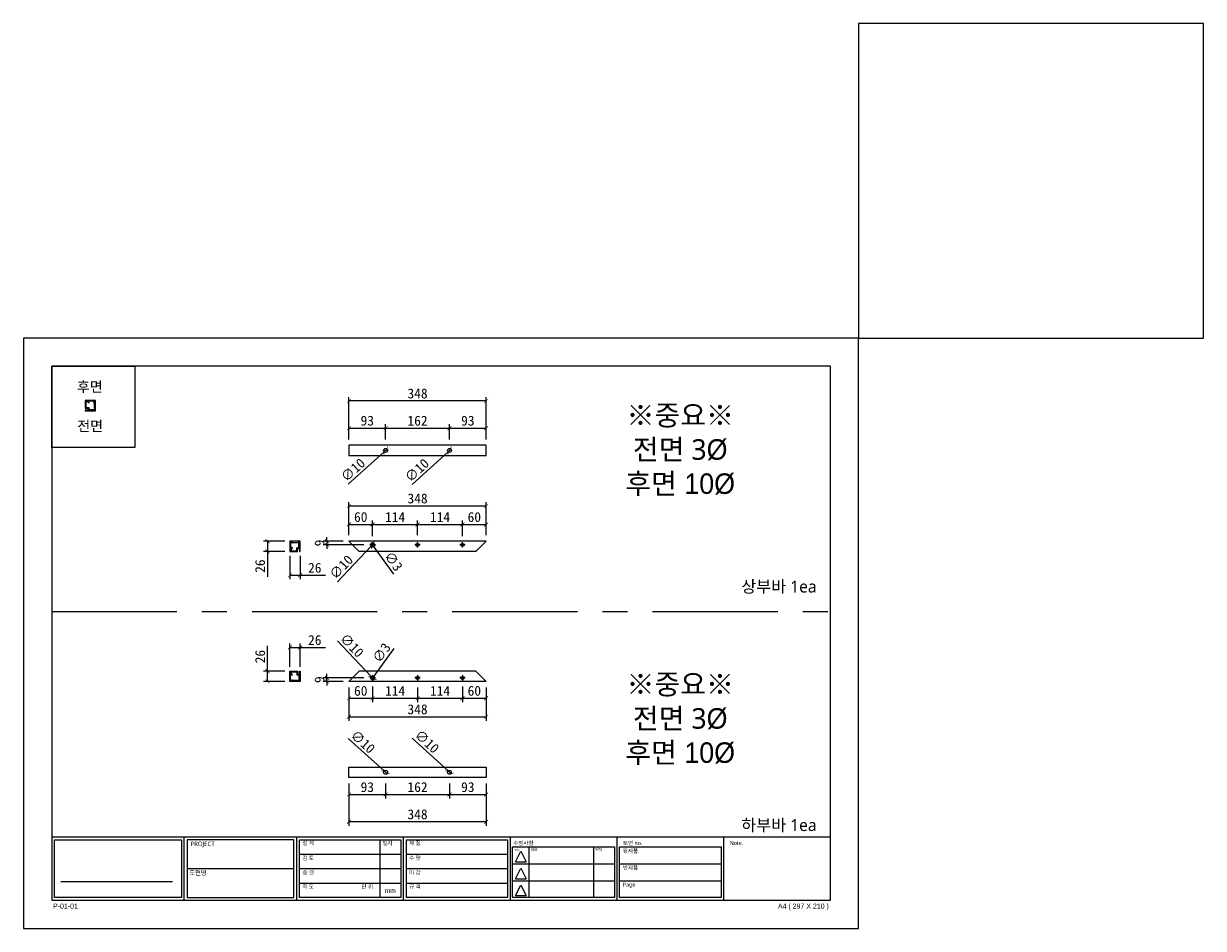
# Model space of a CAD drawing. Header units: millimetres. Extents: x -44117 to 256353, y -2095463 to 65325.
# Drawn here: x -25327 to -22335, y 43640 to 45935 of the extents above; entities that cross this region are included whole.
import ezdxf

# ---------------------------------------------------------------- set-up
doc = ezdxf.new("R2010")
doc.units = ezdxf.units.MM
doc.header["$LTSCALE"] = 10
doc.linetypes.add('CENTER', pattern=[50.8, 31.75, -6.35, 6.35, -6.35])
doc.layers.add('cen', color=1, linetype='CENTER')
doc.layers.add('도면층2', color=3, linetype='CENTER')
doc.styles.add('고딕', font='')
doc.styles.get('고딕').set_extended_font_data('HYgtrE')
doc.dimstyles.new('ISO-25', dxfattribs={"dimtxt": 2.5, "dimasz": 2.5, "dimexe": 1, "dimexo": 1, "dimtad": 1, "dimtxsty": 'Standard', "dimblk": 'ARCHTICK', "dimcen": 2.5, "dimadec": 0, "dimazin": 0, "dimtfac": 1, "dimtmove": 0, "dimatfit": 3, "dimfxl": 0, "dimarcsym": 0})

# ---------------------------------------------------------------- blocks, each defined once
blk = doc.blocks.new('_ArchTick')
at = {"color": 0, "linetype": 'ByBlock', "const_width": 0.15}
blk.add_lwpolyline([(-0.5, -0.5), (0.5, 0.5)], dxfattribs=at)
blk = doc.blocks.new('*D1383')
at = {"color": 0, "lineweight": -2}
for p, q in [((-24502.3, 44637.4), (-24502.3, 44721.9)), ((-24502.3, 44711.9), (-24154.3, 44711.9)), ((-24154.3, 44637.4), (-24154.3, 44721.9))]:
    blk.add_line(p, q, dxfattribs=at)
at = {"layer": 'Defpoints', "color": 0}
for p in [(-24154.3, 44711.9), (-24502.3, 44622.4), (-24154.3, 44622.4)]:
    blk.add_point(p, dxfattribs=at)
at = {"color": 0, "lineweight": -2, "xscale": 10, "yscale": 10, "zscale": 10, "rotation": 180}
blk.add_blockref('_ArchTick', (-24502.3, 44711.9), dxfattribs=at)
at = {"color": 0, "lineweight": -2, "xscale": 10, "yscale": 10, "zscale": 10}
blk.add_blockref('_ArchTick', (-24154.3, 44711.9), dxfattribs=at)
at = {"color": 0, "insert": (-24328.3, 44730.7), "char_height": 25, "attachment_point": 5}
blk.add_mtext('348', dxfattribs=at)
blk = doc.blocks.new('*D1384')
at = {"color": 0, "lineweight": -2}
for p, q in [((-24517.3, 44622.4), (-24568, 44622.4)), ((-24464.3, 44613.4), (-24568, 44613.4)), ((-24558, 44622.4), (-24558, 44632.4)), ((-24558, 44622.4), (-24558, 44613.4)), ((-24558, 44613.4), (-24558, 44603.4))]:
    blk.add_line(p, q, dxfattribs=at)
at = {"layer": 'Defpoints', "color": 0}
for p in [(-24558, 44613.4), (-24502.3, 44622.4), (-24449.3, 44613.4)]:
    blk.add_point(p, dxfattribs=at)
at = {"color": 0, "lineweight": -2, "xscale": 10, "yscale": 10, "zscale": 10}
for p, rotation in [((-24558, 44622.4), 270), ((-24558, 44613.4), 90)]:
    blk.add_blockref('_ArchTick', p, dxfattribs=dict(at, rotation=rotation))
at = {"color": 0, "insert": (-24576.8, 44617.9), "char_height": 25, "attachment_point": 5, "rotation": 90}
blk.add_mtext('9', dxfattribs=at)
blk = doc.blocks.new('*D1385')
at = {"color": 0, "lineweight": -2}
for p, q in [((-24443.1, 44614.6), (-24443.1, 44614.6)), ((-24443.1, 44614.6), (-24441.4, 44612.2)), ((-24388.5, 44538.7), (-24441.4, 44612.2))]:
    blk.add_line(p, q, dxfattribs=at)
at = {"layer": 'Defpoints', "color": 0}
for p in [(-24443.1, 44614.6), (-24441.4, 44612.2)]:
    blk.add_point(p, dxfattribs=at)
at = {"color": 0, "lineweight": -2, "xscale": 10, "yscale": 10, "zscale": 10}
for p, rotation in [((-24443.1, 44614.6), 305.7508162474182), ((-24441.4, 44612.2), 125.7508162474182)]:
    blk.add_blockref('_ArchTick', p, dxfattribs=dict(at, rotation=rotation))
at = {"color": 0, "insert": (-24389.1, 44571.6), "char_height": 25, "attachment_point": 5, "rotation": 305.7508}
blk.add_mtext('∅3', dxfattribs=at)
blk = doc.blocks.new('*D1386')
at = {"color": 0, "lineweight": -2}
for p, q in [((-24502.3, 44637.4), (-24502.3, 44675)), ((-24442.3, 44635.4), (-24442.3, 44675)), ((-24502.3, 44665), (-24442.3, 44665))]:
    blk.add_line(p, q, dxfattribs=at)
at = {"layer": 'Defpoints', "color": 0}
for p in [(-24442.3, 44665), (-24502.3, 44622.4), (-24442.3, 44620.4)]:
    blk.add_point(p, dxfattribs=at)
at = {"color": 0, "lineweight": -2, "xscale": 10, "yscale": 10, "zscale": 10, "rotation": 180}
blk.add_blockref('_ArchTick', (-24502.3, 44665), dxfattribs=at)
at = {"color": 0, "lineweight": -2, "xscale": 10, "yscale": 10, "zscale": 10}
blk.add_blockref('_ArchTick', (-24442.3, 44665), dxfattribs=at)
at = {"color": 0, "insert": (-24472.3, 44683.7), "char_height": 25, "attachment_point": 5}
blk.add_mtext('60', dxfattribs=at)
blk = doc.blocks.new('*D1387')
at = {"color": 0, "lineweight": -2}
for p, q in [((-24442.3, 44635.4), (-24442.3, 44675)), ((-24328.3, 44637.4), (-24328.3, 44675)), ((-24442.3, 44665), (-24328.3, 44665))]:
    blk.add_line(p, q, dxfattribs=at)
at = {"layer": 'Defpoints', "color": 0}
for p in [(-24328.3, 44665), (-24442.3, 44620.4), (-24328.3, 44622.4)]:
    blk.add_point(p, dxfattribs=at)
at = {"color": 0, "lineweight": -2, "xscale": 10, "yscale": 10, "zscale": 10, "rotation": 180}
blk.add_blockref('_ArchTick', (-24442.3, 44665), dxfattribs=at)
at = {"color": 0, "lineweight": -2, "xscale": 10, "yscale": 10, "zscale": 10}
blk.add_blockref('_ArchTick', (-24328.3, 44665), dxfattribs=at)
at = {"color": 0, "insert": (-24385.3, 44683.7), "char_height": 25, "attachment_point": 5}
blk.add_mtext('114', dxfattribs=at)
blk = doc.blocks.new('*D1388')
at = {"color": 0, "lineweight": -2}
for p, q in [((-24328.3, 44637.4), (-24328.3, 44675)), ((-24214.3, 44635.4), (-24214.3, 44675)), ((-24328.3, 44665), (-24214.3, 44665))]:
    blk.add_line(p, q, dxfattribs=at)
at = {"layer": 'Defpoints', "color": 0}
for p in [(-24214.3, 44665), (-24328.3, 44622.4), (-24214.3, 44620.4)]:
    blk.add_point(p, dxfattribs=at)
at = {"color": 0, "lineweight": -2, "xscale": 10, "yscale": 10, "zscale": 10, "rotation": 180}
blk.add_blockref('_ArchTick', (-24328.3, 44665), dxfattribs=at)
at = {"color": 0, "lineweight": -2, "xscale": 10, "yscale": 10, "zscale": 10}
blk.add_blockref('_ArchTick', (-24214.3, 44665), dxfattribs=at)
at = {"color": 0, "insert": (-24271.3, 44683.7), "char_height": 25, "attachment_point": 5}
blk.add_mtext('114', dxfattribs=at)
blk = doc.blocks.new('*D1389')
at = {"color": 0, "lineweight": -2}
for p, q in [((-24214.3, 44635.4), (-24214.3, 44675)), ((-24154.3, 44637.4), (-24154.3, 44675)), ((-24214.3, 44665), (-24154.3, 44665))]:
    blk.add_line(p, q, dxfattribs=at)
at = {"layer": 'Defpoints', "color": 0}
for p in [(-24154.3, 44665), (-24214.3, 44620.4), (-24154.3, 44622.4)]:
    blk.add_point(p, dxfattribs=at)
at = {"color": 0, "lineweight": -2, "xscale": 10, "yscale": 10, "zscale": 10, "rotation": 180}
blk.add_blockref('_ArchTick', (-24214.3, 44665), dxfattribs=at)
at = {"color": 0, "lineweight": -2, "xscale": 10, "yscale": 10, "zscale": 10}
blk.add_blockref('_ArchTick', (-24154.3, 44665), dxfattribs=at)
at = {"color": 0, "insert": (-24184.3, 44683.7), "char_height": 25, "attachment_point": 5}
blk.add_mtext('60', dxfattribs=at)
blk = doc.blocks.new('A$C2EC13F1B')
at = {"color": 7}
for p, q in [((-3.67, -0.83), (-1.17, 4.17)), ((-1.17, 4.17), (1.33, -0.83))]:
    blk.add_line(p, q, dxfattribs=at)
blk.add_lwpolyline([(-3.67, -0.83), (1.33, -0.83)], dxfattribs=at)
blk = doc.blocks.new('a4 1scale')
at = {"color": 8}
for p, q in [((-15144.83, -4477.05), (-14867.83, -4477.05)), ((-15097.66, -4499.61), (-15097.66, -4477.05)), ((-15057.67, -4499.62), (-15057.67, -4477.06)), ((-15019.68, -4499.62), (-15019.68, -4477.06)), ((-14981.69, -4499.62), (-14981.69, -4477.06)), ((-14943.7, -4499.62), (-14943.7, -4477.06)), ((-14905.71, -4499.62), (-14905.71, -4477.06)), ((-15028.06, -4478.06), (-15028.06, -4498.62)), ((-14980.9, -4480.63), (-14944.7, -4480.63)), ((-14975.07, -4480.63), (-14975.07, -4498.62)), ((-14952.08, -4480.63), (-14952.08, -4498.62)), ((-14942.91, -4480.63), (-14906.71, -4480.63)), ((-15056.67, -4483.2), (-15020.68, -4483.2)), ((-15018.68, -4483.2), (-14982.69, -4483.2)), ((-15096.66, -4488.33), (-15058.67, -4488.34)), ((-15056.67, -4488.34), (-15020.68, -4488.34)), ((-15018.68, -4488.34), (-14982.69, -4488.34)), ((-14980.9, -4486.63), (-14944.7, -4486.63)), ((-14942.91, -4486.63), (-14906.71, -4486.63)), ((-15141.53, -4492.95), (-15101.88, -4492.95)), ((-15056.67, -4493.48), (-15020.68, -4493.48)), ((-15018.68, -4493.48), (-14982.69, -4493.48)), ((-14980.9, -4492.63), (-14944.7, -4492.63)), ((-14942.91, -4492.63), (-14906.71, -4492.63))]:
    blk.add_line(p, q, dxfattribs=at)
for points in [[(-15154.83, -4509.61), (-14857.83, -4509.61), (-14857.83, -4299.61), (-15154.83, -4299.61)], [(-15144.83, -4499.61), (-14867.83, -4499.61), (-14867.83, -4309.61), (-15144.83, -4309.61)]]:
    blk.add_lwpolyline(points, close=True)
for points in [[(-15143.82, -4478.05), (-15098.66, -4478.05), (-15098.66, -4498.61), (-15143.83, -4498.61)], [(-15058.67, -4478.06), (-15096.66, -4478.05), (-15096.66, -4498.61), (-15058.66, -4498.62)], [(-15056.67, -4478.06), (-15020.68, -4478.06), (-15020.68, -4498.62), (-15056.67, -4498.62)], [(-15018.68, -4478.06), (-14982.69, -4478.06), (-14982.69, -4498.62), (-15018.68, -4498.62)]]:
    blk.add_lwpolyline(points, close=True, dxfattribs=at)
for points in [[(-14944.7, -4480.63), (-14944.7, -4498.62), (-14980.9, -4498.62), (-14980.9, -4480.63)], [(-14906.71, -4480.63), (-14906.71, -4498.62), (-14942.91, -4498.62), (-14942.91, -4480.63)]]:
    blk.add_lwpolyline(points, dxfattribs=at)
at = {"color": 8, "xscale": 0.7469071166727064, "yscale": 0.7469071166727064, "zscale": 0.7469071166727064}
for p in [(-14977.06, -4485.3), (-14977.06, -4491.3), (-14977.06, -4497.29)]:
    blk.add_blockref('A$C2EC13F1B', p, dxfattribs=at)
at = {"color": 8, "style": '고딕'}
for s, insert, char_height, width, attachment_point in [('{\\fMalgun Gothic|b0|i0|c129|p50;PROJECT}', (-15095.45, -4478.74), 1.6004, 37.4801, 1), ('{\\fMalgun Gothic|b0|i0|c129|p50;설 계}', (-15055.65, -4478.55), 1.4003, 21.6513, 1), ('{\\fGulim|b0|i0|c129|p50;일자}', (-15027.2, -4478.57), 1.4, 24.7824, 1), ('{\\fMalgun Gothic|b0|i0|c129|p50;재 질}', (-15017.66, -4478.55), 1.4003, 21.6513, 1), ('{\\fMalgun Gothic|b0|i0|c129|p50;수정사항}', (-14980.67, -4478.55), 1.4003, 21.6513, 1), ('{\\fMalgun Gothic|b0|i0|c129|p50;no.}', (-14980.32, -4481.07), 0.96, 25.9815, 1), ('{\\fMalgun Gothic|b0|i0|c129|p50;내용}', (-14974.49, -4481.07), 0.96, 25.9815, 1), ('{\\fMalgun Gothic|b0|i0|c129|p50;일자}', (-14951.5, -4481.07), 0.96, 25.9815, 1), ('{\\fGulim|b0|i0|c129|p50;완\\fMalgun Gothic|b0|i0|c129|p50;제품}', (-14941.66, -4481.32), 1.4003, 21.6513, 1), ('{\\fMalgun Gothic|b0|i0|c129|p50;도면 no.}', (-14941.63, -4478.55), 1.4003, 21.6513, 1), ('{\\fMalgun Gothic|b0|i0|c129|p50;Note.}', (-14903.64, -4478.55), 1.4003, 21.6513, 1), ('{\\fMalgun Gothic|b0|i0|c129|p50;검 토}', (-15055.65, -4483.82), 1.4003, 21.6513, 1), ('{\\fMalgun Gothic|b0|i0|c129|p50;수 량}', (-15017.66, -4483.82), 1.4003, 21.6513, 1), ('{\\fMalgun Gothic|b0|i0|c129|p50;도면명}', (-15095.89, -4489.07), 1.6004, 37.4801, 1), ('{\\fMalgun Gothic|b0|i0|c129|p50;승 인}', (-15055.65, -4489.02), 1.4003, 21.6513, 1), ('{\\fMalgun Gothic|b0|i0|c129|p50;마 감}', (-15017.66, -4489.02), 1.4003, 21.6513, 1), ('{\\fMalgun Gothic|b0|i0|c129|p50;반제품}', (-14941.66, -4487.32), 1.4003, 21.6513, 1), ('{\\fMalgun Gothic|b0|i0|c129|p50;척 도 }', (-15055.65, -4494.02), 1.4003, 21.6513, 1), ('{\\fGulim|b0|i0|c129|p50;단 위}', (-15034.68, -4494.09), 1.4003, 21.6513, 1), ('{\\fMalgun Gothic|b0|i0|c129|p50;규 격 }', (-15017.66, -4494.02), 1.4003, 21.6513, 1), ('{\\fMalgun Gothic|b0|i0|c129|p50;Page}', (-14941.66, -4493.32), 1.4003, 21.6513, 1), ('mm', (-15024.45, -4496.13), 1.7, 15.2516, 5), ('{\\C8;P-01-01}', (-15144.37, -4500.78), 1.8004, 27.0059, 1), ('{\\C8;A4 ( 297 X 210 )}', (-14868.4, -4500.78), 1.8004, 27.0059, 3)]:
    blk.add_mtext(s, dxfattribs=dict(at, insert=insert, char_height=char_height, width=width, attachment_point=attachment_point))
blk = doc.blocks.new('*D1390')
at = {"color": 0, "lineweight": -2}
for p, q in [((-24405.5, 44856.1), (-24413, 44849.4)), ((-24405.5, 44856.1), (-24405.5, 44856.1)), ((-24504.2, 44767.1), (-24413, 44849.4))]:
    blk.add_line(p, q, dxfattribs=at)
at = {"layer": 'Defpoints', "color": 0}
for p in [(-24405.5, 44856.1), (-24413, 44849.4)]:
    blk.add_point(p, dxfattribs=at)
at = {"color": 0, "lineweight": -2, "xscale": 10, "yscale": 10, "zscale": 10}
for p, rotation in [((-24413, 44849.4), 42.09175071865688), ((-24405.5, 44856.1), 222.0917507186569)]:
    blk.add_blockref('_ArchTick', p, dxfattribs=dict(at, rotation=rotation))
at = {"color": 0, "insert": (-24492, 44803.3), "char_height": 25, "attachment_point": 5, "rotation": 42.0918}
blk.add_mtext('∅10', dxfattribs=at)
blk = doc.blocks.new('*D1391')
at = {"color": 0, "lineweight": -2}
for p, q in [((-24243.6, 44856.2), (-24250.9, 44849.4)), ((-24243.6, 44856.2), (-24243.6, 44856.2)), ((-24341.6, 44766), (-24250.9, 44849.4))]:
    blk.add_line(p, q, dxfattribs=at)
at = {"layer": 'Defpoints', "color": 0}
for p in [(-24243.6, 44856.2), (-24250.9, 44849.4)]:
    blk.add_point(p, dxfattribs=at)
at = {"color": 0, "lineweight": -2, "xscale": 10, "yscale": 10, "zscale": 10}
for p, rotation in [((-24250.9, 44849.4), 42.62384435625643), ((-24243.6, 44856.2), 222.6238443562564)]:
    blk.add_blockref('_ArchTick', p, dxfattribs=dict(at, rotation=rotation))
at = {"color": 0, "insert": (-24329.8, 44802.3), "char_height": 25, "attachment_point": 5, "rotation": 42.6238}
blk.add_mtext('∅10', dxfattribs=at)
blk = doc.blocks.new('*D1392')
at = {"color": 0, "lineweight": -2}
for p, q in [((-24502.3, 44880.8), (-24502.3, 44919.2)), ((-24409.3, 44880.8), (-24409.3, 44919.2)), ((-24502.3, 44909.2), (-24409.3, 44909.2))]:
    blk.add_line(p, q, dxfattribs=at)
at = {"layer": 'Defpoints', "color": 0}
for p in [(-24409.3, 44909.2), (-24502.3, 44865.8), (-24409.3, 44865.8)]:
    blk.add_point(p, dxfattribs=at)
at = {"color": 0, "lineweight": -2, "xscale": 10, "yscale": 10, "zscale": 10, "rotation": 180}
blk.add_blockref('_ArchTick', (-24502.3, 44909.2), dxfattribs=at)
at = {"color": 0, "lineweight": -2, "xscale": 10, "yscale": 10, "zscale": 10}
blk.add_blockref('_ArchTick', (-24409.3, 44909.2), dxfattribs=at)
at = {"color": 0, "insert": (-24455.8, 44928), "char_height": 25, "attachment_point": 5}
blk.add_mtext('93', dxfattribs=at)
blk = doc.blocks.new('*D1265')
at = {"color": 0, "lineweight": -2}
for p, q in [((-24409.3, 44880.8), (-24409.3, 44919.2)), ((-24247.3, 44880.8), (-24247.3, 44919.2)), ((-24409.3, 44909.2), (-24247.3, 44909.2))]:
    blk.add_line(p, q, dxfattribs=at)
at = {"layer": 'Defpoints', "color": 0}
for p in [(-24247.3, 44909.2), (-24409.3, 44865.8), (-24247.3, 44865.8)]:
    blk.add_point(p, dxfattribs=at)
at = {"color": 0, "lineweight": -2, "xscale": 10, "yscale": 10, "zscale": 10, "rotation": 180}
blk.add_blockref('_ArchTick', (-24409.3, 44909.2), dxfattribs=at)
at = {"color": 0, "lineweight": -2, "xscale": 10, "yscale": 10, "zscale": 10}
blk.add_blockref('_ArchTick', (-24247.3, 44909.2), dxfattribs=at)
at = {"color": 0, "insert": (-24328.3, 44928), "char_height": 25, "attachment_point": 5}
blk.add_mtext('162', dxfattribs=at)
blk = doc.blocks.new('*D1393')
at = {"color": 0, "lineweight": -2}
for p, q in [((-24247.3, 44880.8), (-24247.3, 44919.2)), ((-24154.3, 44880.8), (-24154.3, 44919.2)), ((-24247.3, 44909.2), (-24154.3, 44909.2))]:
    blk.add_line(p, q, dxfattribs=at)
at = {"layer": 'Defpoints', "color": 0}
for p in [(-24154.3, 44909.2), (-24247.3, 44865.8), (-24154.3, 44865.8)]:
    blk.add_point(p, dxfattribs=at)
at = {"color": 0, "lineweight": -2, "xscale": 10, "yscale": 10, "zscale": 10, "rotation": 180}
blk.add_blockref('_ArchTick', (-24247.3, 44909.2), dxfattribs=at)
at = {"color": 0, "lineweight": -2, "xscale": 10, "yscale": 10, "zscale": 10}
blk.add_blockref('_ArchTick', (-24154.3, 44909.2), dxfattribs=at)
at = {"color": 0, "insert": (-24200.8, 44928), "char_height": 25, "attachment_point": 5}
blk.add_mtext('93', dxfattribs=at)
blk = doc.blocks.new('*D1266')
at = {"color": 0, "lineweight": -2}
for p, q in [((-24502.3, 44880.8), (-24502.3, 44988.2)), ((-24154.3, 44978.2), (-24502.3, 44978.2)), ((-24154.3, 44880.8), (-24154.3, 44988.2))]:
    blk.add_line(p, q, dxfattribs=at)
at = {"layer": 'Defpoints', "color": 0}
for p in [(-24502.3, 44978.2), (-24502.3, 44865.8), (-24154.3, 44865.8)]:
    blk.add_point(p, dxfattribs=at)
at = {"color": 0, "lineweight": -2, "xscale": 10, "yscale": 10, "zscale": 10, "rotation": 180}
blk.add_blockref('_ArchTick', (-24502.3, 44978.2), dxfattribs=at)
at = {"color": 0, "lineweight": -2, "xscale": 10, "yscale": 10, "zscale": 10}
blk.add_blockref('_ArchTick', (-24154.3, 44978.2), dxfattribs=at)
at = {"color": 0, "insert": (-24328.3, 44997), "char_height": 25, "attachment_point": 5}
blk.add_mtext('348', dxfattribs=at)
blk = doc.blocks.new('*D1329')
at = {"color": 0, "lineweight": -2}
for p, q in [((-24438.8, 44617), (-24445.7, 44609.8)), ((-24438.8, 44617), (-24438.8, 44617)), ((-24531.3, 44519.8), (-24445.7, 44609.8))]:
    blk.add_line(p, q, dxfattribs=at)
at = {"layer": 'Defpoints', "color": 0}
for p in [(-24438.8, 44617), (-24445.7, 44609.8)]:
    blk.add_point(p, dxfattribs=at)
at = {"color": 0, "lineweight": -2, "xscale": 10, "yscale": 10, "zscale": 10}
for p, rotation in [((-24445.7, 44609.8), 46.41283966761378), ((-24438.8, 44617), 226.4128396676138)]:
    blk.add_blockref('_ArchTick', p, dxfattribs=dict(at, rotation=rotation))
at = {"color": 0, "insert": (-24521.9, 44556.9), "char_height": 25, "attachment_point": 5, "rotation": 46.4128}
blk.add_mtext('∅10', dxfattribs=at)
blk = doc.blocks.new('*D1272')
at = {"color": 0, "lineweight": -2}
for p, q in [((-24665, 44622.4), (-24718.7, 44622.4)), ((-24708.7, 44622.4), (-24708.7, 44596.4)), ((-24665, 44596.4), (-24718.7, 44596.4)), ((-24708.7, 44596.4), (-24708.7, 44532.2))]:
    blk.add_line(p, q, dxfattribs=at)
at = {"layer": 'Defpoints', "color": 0}
for p in [(-24650, 44622.4), (-24708.7, 44596.4), (-24650, 44596.4)]:
    blk.add_point(p, dxfattribs=at)
at = {"color": 0, "lineweight": -2, "xscale": 10, "yscale": 10, "zscale": 10}
for p, rotation in [((-24708.7, 44622.4), 90), ((-24708.7, 44596.4), 270)]:
    blk.add_blockref('_ArchTick', p, dxfattribs=dict(at, rotation=rotation))
at = {"color": 0, "insert": (-24727.4, 44559.3), "char_height": 25, "attachment_point": 5, "rotation": 90}
blk.add_mtext('26', dxfattribs=at)
blk = doc.blocks.new('*D1307')
at = {"color": 0, "lineweight": -2}
for p, q in [((-24652, 44585.4), (-24652, 44526.2)), ((-24626, 44585.4), (-24626, 44526.2)), ((-24652, 44536.2), (-24626, 44536.2)), ((-24626, 44536.2), (-24561.8, 44536.2))]:
    blk.add_line(p, q, dxfattribs=at)
at = {"layer": 'Defpoints', "color": 0}
for p in [(-24652, 44600.4), (-24626, 44600.4), (-24626, 44536.2)]:
    blk.add_point(p, dxfattribs=at)
at = {"color": 0, "lineweight": -2, "xscale": 10, "yscale": 10, "zscale": 10, "rotation": 180}
blk.add_blockref('_ArchTick', (-24652, 44536.2), dxfattribs=at)
at = {"color": 0, "lineweight": -2, "xscale": 10, "yscale": 10, "zscale": 10}
blk.add_blockref('_ArchTick', (-24626, 44536.2), dxfattribs=at)
at = {"color": 0, "insert": (-24588.9, 44554.9), "char_height": 25, "attachment_point": 5}
blk.add_mtext('26', dxfattribs=at)
blk = doc.blocks.new('*D1448')
at = {"color": 0, "lineweight": -2}
for p, q in [((-24502.3, 44251.8), (-24502.3, 44167.3)), ((-24154.3, 44251.8), (-24154.3, 44167.3)), ((-24502.3, 44177.3), (-24154.3, 44177.3))]:
    blk.add_line(p, q, dxfattribs=at)
at = {"layer": 'Defpoints', "color": 0}
for p in [(-24502.3, 44266.8), (-24154.3, 44266.8), (-24154.3, 44177.3)]:
    blk.add_point(p, dxfattribs=at)
at = {"color": 0, "lineweight": -2, "xscale": 10, "yscale": 10, "zscale": 10, "rotation": 180}
blk.add_blockref('_ArchTick', (-24502.3, 44177.3), dxfattribs=at)
at = {"color": 0, "lineweight": -2, "xscale": 10, "yscale": 10, "zscale": 10}
blk.add_blockref('_ArchTick', (-24154.3, 44177.3), dxfattribs=at)
at = {"color": 0, "insert": (-24328.3, 44196), "char_height": 25, "attachment_point": 5}
blk.add_mtext('348', dxfattribs=at)
blk = doc.blocks.new('*D1437')
at = {"color": 0, "lineweight": -2}
for p, q in [((-24558, 44275.8), (-24558, 44285.8)), ((-24464.3, 44275.8), (-24568, 44275.8)), ((-24517.3, 44266.8), (-24568, 44266.8)), ((-24558, 44266.8), (-24558, 44275.8)), ((-24558, 44266.8), (-24558, 44256.8))]:
    blk.add_line(p, q, dxfattribs=at)
at = {"layer": 'Defpoints', "color": 0}
for p in [(-24558, 44275.8), (-24502.3, 44266.8), (-24449.3, 44275.8)]:
    blk.add_point(p, dxfattribs=at)
at = {"color": 0, "lineweight": -2, "xscale": 10, "yscale": 10, "zscale": 10}
for p, rotation in [((-24558, 44275.8), 270), ((-24558, 44266.8), 90)]:
    blk.add_blockref('_ArchTick', p, dxfattribs=dict(at, rotation=rotation))
at = {"color": 0, "insert": (-24576.8, 44271.3), "char_height": 25, "attachment_point": 5, "rotation": 90}
blk.add_mtext('9', dxfattribs=at)
blk = doc.blocks.new('*D1438')
at = {"color": 0, "lineweight": -2}
for p, q in [((-24388.5, 44350.5), (-24441.4, 44277)), ((-24443.1, 44274.6), (-24441.4, 44277)), ((-24443.1, 44274.6), (-24443.1, 44274.6))]:
    blk.add_line(p, q, dxfattribs=at)
at = {"layer": 'Defpoints', "color": 0}
for p in [(-24443.1, 44274.6), (-24441.4, 44277)]:
    blk.add_point(p, dxfattribs=at)
at = {"color": 0, "lineweight": -2, "xscale": 10, "yscale": 10, "zscale": 10}
for p, rotation in [((-24441.4, 44277), 234.2491837526134), ((-24443.1, 44274.6), 54.24918375261336)]:
    blk.add_blockref('_ArchTick', p, dxfattribs=dict(at, rotation=rotation))
at = {"color": 0, "insert": (-24419.5, 44339.5), "char_height": 25, "attachment_point": 5, "rotation": 54.2492}
blk.add_mtext('∅3', dxfattribs=at)
blk = doc.blocks.new('*D1439')
at = {"color": 0, "lineweight": -2}
for p, q in [((-24442.3, 44253.8), (-24442.3, 44214.2)), ((-24502.3, 44251.8), (-24502.3, 44214.2)), ((-24502.3, 44224.2), (-24442.3, 44224.2))]:
    blk.add_line(p, q, dxfattribs=at)
at = {"layer": 'Defpoints', "color": 0}
for p in [(-24502.3, 44266.8), (-24442.3, 44268.8), (-24442.3, 44224.2)]:
    blk.add_point(p, dxfattribs=at)
at = {"color": 0, "lineweight": -2, "xscale": 10, "yscale": 10, "zscale": 10, "rotation": 180}
blk.add_blockref('_ArchTick', (-24502.3, 44224.2), dxfattribs=at)
at = {"color": 0, "lineweight": -2, "xscale": 10, "yscale": 10, "zscale": 10}
blk.add_blockref('_ArchTick', (-24442.3, 44224.2), dxfattribs=at)
at = {"color": 0, "insert": (-24472.3, 44242.9), "char_height": 25, "attachment_point": 5}
blk.add_mtext('60', dxfattribs=at)
blk = doc.blocks.new('*D1433')
at = {"color": 0, "lineweight": -2}
for p, q in [((-24442.3, 44253.8), (-24442.3, 44214.2)), ((-24442.3, 44224.2), (-24328.3, 44224.2)), ((-24328.3, 44251.8), (-24328.3, 44214.2))]:
    blk.add_line(p, q, dxfattribs=at)
at = {"layer": 'Defpoints', "color": 0}
for p in [(-24442.3, 44268.8), (-24328.3, 44266.8), (-24328.3, 44224.2)]:
    blk.add_point(p, dxfattribs=at)
at = {"color": 0, "lineweight": -2, "xscale": 10, "yscale": 10, "zscale": 10, "rotation": 180}
blk.add_blockref('_ArchTick', (-24442.3, 44224.2), dxfattribs=at)
at = {"color": 0, "lineweight": -2, "xscale": 10, "yscale": 10, "zscale": 10}
blk.add_blockref('_ArchTick', (-24328.3, 44224.2), dxfattribs=at)
at = {"color": 0, "insert": (-24385.3, 44242.9), "char_height": 25, "attachment_point": 5}
blk.add_mtext('114', dxfattribs=at)
blk = doc.blocks.new('*D1434')
at = {"color": 0, "lineweight": -2}
for p, q in [((-24214.3, 44253.8), (-24214.3, 44214.2)), ((-24328.3, 44251.8), (-24328.3, 44214.2)), ((-24328.3, 44224.2), (-24214.3, 44224.2))]:
    blk.add_line(p, q, dxfattribs=at)
at = {"layer": 'Defpoints', "color": 0}
for p in [(-24328.3, 44266.8), (-24214.3, 44268.8), (-24214.3, 44224.2)]:
    blk.add_point(p, dxfattribs=at)
at = {"color": 0, "lineweight": -2, "xscale": 10, "yscale": 10, "zscale": 10, "rotation": 180}
blk.add_blockref('_ArchTick', (-24328.3, 44224.2), dxfattribs=at)
at = {"color": 0, "lineweight": -2, "xscale": 10, "yscale": 10, "zscale": 10}
blk.add_blockref('_ArchTick', (-24214.3, 44224.2), dxfattribs=at)
at = {"color": 0, "insert": (-24271.3, 44242.9), "char_height": 25, "attachment_point": 5}
blk.add_mtext('114', dxfattribs=at)
blk = doc.blocks.new('*D1440')
at = {"color": 0, "lineweight": -2}
for p, q in [((-24214.3, 44253.8), (-24214.3, 44214.2)), ((-24214.3, 44224.2), (-24154.3, 44224.2)), ((-24154.3, 44251.8), (-24154.3, 44214.2))]:
    blk.add_line(p, q, dxfattribs=at)
at = {"layer": 'Defpoints', "color": 0}
for p in [(-24214.3, 44268.8), (-24154.3, 44266.8), (-24154.3, 44224.2)]:
    blk.add_point(p, dxfattribs=at)
at = {"color": 0, "lineweight": -2, "xscale": 10, "yscale": 10, "zscale": 10, "rotation": 180}
blk.add_blockref('_ArchTick', (-24214.3, 44224.2), dxfattribs=at)
at = {"color": 0, "lineweight": -2, "xscale": 10, "yscale": 10, "zscale": 10}
blk.add_blockref('_ArchTick', (-24154.3, 44224.2), dxfattribs=at)
at = {"color": 0, "insert": (-24184.3, 44242.9), "char_height": 25, "attachment_point": 5}
blk.add_mtext('60', dxfattribs=at)
blk = doc.blocks.new('*D1441')
at = {"color": 0, "lineweight": -2}
for p, q in [((-24504.2, 44122.1), (-24413, 44039.7)), ((-24405.5, 44033), (-24413, 44039.7)), ((-24405.5, 44033), (-24405.5, 44033))]:
    blk.add_line(p, q, dxfattribs=at)
at = {"layer": 'Defpoints', "color": 0}
for p in [(-24413, 44039.7), (-24405.5, 44033)]:
    blk.add_point(p, dxfattribs=at)
at = {"color": 0, "lineweight": -2, "xscale": 10, "yscale": 10, "zscale": 10}
for p, rotation in [((-24413, 44039.7), 317.9082492813461), ((-24405.5, 44033), 137.9082492813461)]:
    blk.add_blockref('_ArchTick', p, dxfattribs=dict(at, rotation=rotation))
at = {"color": 0, "insert": (-24466.9, 44113.7), "char_height": 25, "attachment_point": 5, "rotation": 317.9082}
blk.add_mtext('∅10', dxfattribs=at)
blk = doc.blocks.new('*D1442')
at = {"color": 0, "lineweight": -2}
for p, q in [((-24341.6, 44123.2), (-24250.9, 44039.8)), ((-24243.6, 44033), (-24250.9, 44039.8)), ((-24243.6, 44033), (-24243.6, 44033))]:
    blk.add_line(p, q, dxfattribs=at)
at = {"layer": 'Defpoints', "color": 0}
for p in [(-24250.9, 44039.8), (-24243.6, 44033)]:
    blk.add_point(p, dxfattribs=at)
at = {"color": 0, "lineweight": -2, "xscale": 10, "yscale": 10, "zscale": 10}
for p, rotation in [((-24250.9, 44039.8), 317.376155643746), ((-24243.6, 44033), 137.376155643746)]:
    blk.add_blockref('_ArchTick', p, dxfattribs=dict(at, rotation=rotation))
at = {"color": 0, "insert": (-24304.4, 44114.4), "char_height": 25, "attachment_point": 5, "rotation": 317.3762}
blk.add_mtext('∅10', dxfattribs=at)
blk = doc.blocks.new('*D1443')
at = {"color": 0, "lineweight": -2}
for p, q in [((-24502.3, 44008.4), (-24502.3, 43970)), ((-24409.3, 44008.4), (-24409.3, 43970)), ((-24502.3, 43980), (-24409.3, 43980))]:
    blk.add_line(p, q, dxfattribs=at)
at = {"layer": 'Defpoints', "color": 0}
for p in [(-24502.3, 44023.4), (-24409.3, 44023.4), (-24409.3, 43980)]:
    blk.add_point(p, dxfattribs=at)
at = {"color": 0, "lineweight": -2, "xscale": 10, "yscale": 10, "zscale": 10, "rotation": 180}
blk.add_blockref('_ArchTick', (-24502.3, 43980), dxfattribs=at)
at = {"color": 0, "lineweight": -2, "xscale": 10, "yscale": 10, "zscale": 10}
blk.add_blockref('_ArchTick', (-24409.3, 43980), dxfattribs=at)
at = {"color": 0, "insert": (-24455.8, 43998.7), "char_height": 25, "attachment_point": 5}
blk.add_mtext('93', dxfattribs=at)
blk = doc.blocks.new('*D1435')
at = {"color": 0, "lineweight": -2}
for p, q in [((-24409.3, 44008.4), (-24409.3, 43970)), ((-24247.3, 44008.4), (-24247.3, 43970)), ((-24409.3, 43980), (-24247.3, 43980))]:
    blk.add_line(p, q, dxfattribs=at)
at = {"layer": 'Defpoints', "color": 0}
for p in [(-24409.3, 44023.4), (-24247.3, 44023.4), (-24247.3, 43980)]:
    blk.add_point(p, dxfattribs=at)
at = {"color": 0, "lineweight": -2, "xscale": 10, "yscale": 10, "zscale": 10, "rotation": 180}
blk.add_blockref('_ArchTick', (-24409.3, 43980), dxfattribs=at)
at = {"color": 0, "lineweight": -2, "xscale": 10, "yscale": 10, "zscale": 10}
blk.add_blockref('_ArchTick', (-24247.3, 43980), dxfattribs=at)
at = {"color": 0, "insert": (-24328.3, 43998.7), "char_height": 25, "attachment_point": 5}
blk.add_mtext('162', dxfattribs=at)
blk = doc.blocks.new('*D1444')
at = {"color": 0, "lineweight": -2}
for p, q in [((-24247.3, 44008.4), (-24247.3, 43970)), ((-24154.3, 44008.4), (-24154.3, 43970)), ((-24247.3, 43980), (-24154.3, 43980))]:
    blk.add_line(p, q, dxfattribs=at)
at = {"layer": 'Defpoints', "color": 0}
for p in [(-24247.3, 44023.4), (-24154.3, 44023.4), (-24154.3, 43980)]:
    blk.add_point(p, dxfattribs=at)
at = {"color": 0, "lineweight": -2, "xscale": 10, "yscale": 10, "zscale": 10, "rotation": 180}
blk.add_blockref('_ArchTick', (-24247.3, 43980), dxfattribs=at)
at = {"color": 0, "lineweight": -2, "xscale": 10, "yscale": 10, "zscale": 10}
blk.add_blockref('_ArchTick', (-24154.3, 43980), dxfattribs=at)
at = {"color": 0, "insert": (-24200.8, 43998.7), "char_height": 25, "attachment_point": 5}
blk.add_mtext('93', dxfattribs=at)
blk = doc.blocks.new('*D1436')
at = {"color": 0, "lineweight": -2}
for p, q in [((-24502.3, 44008.4), (-24502.3, 43900.9)), ((-24154.3, 44008.4), (-24154.3, 43900.9)), ((-24154.3, 43910.9), (-24502.3, 43910.9))]:
    blk.add_line(p, q, dxfattribs=at)
at = {"layer": 'Defpoints', "color": 0}
for p in [(-24502.3, 44023.4), (-24154.3, 44023.4), (-24502.3, 43910.9)]:
    blk.add_point(p, dxfattribs=at)
at = {"color": 0, "lineweight": -2, "xscale": 10, "yscale": 10, "zscale": 10, "rotation": 180}
blk.add_blockref('_ArchTick', (-24502.3, 43910.9), dxfattribs=at)
at = {"color": 0, "lineweight": -2, "xscale": 10, "yscale": 10, "zscale": 10}
blk.add_blockref('_ArchTick', (-24154.3, 43910.9), dxfattribs=at)
at = {"color": 0, "insert": (-24328.3, 43929.7), "char_height": 25, "attachment_point": 5}
blk.add_mtext('348', dxfattribs=at)
blk = doc.blocks.new('*D1445')
at = {"color": 0, "lineweight": -2}
for p, q in [((-24531.3, 44369.4), (-24445.7, 44279.4)), ((-24438.8, 44272.2), (-24445.7, 44279.4)), ((-24438.8, 44272.2), (-24438.8, 44272.2))]:
    blk.add_line(p, q, dxfattribs=at)
at = {"layer": 'Defpoints', "color": 0}
for p in [(-24445.7, 44279.4), (-24438.8, 44272.2)]:
    blk.add_point(p, dxfattribs=at)
at = {"color": 0, "lineweight": -2, "xscale": 10, "yscale": 10, "zscale": 10}
for p, rotation in [((-24445.7, 44279.4), 313.587160332374), ((-24438.8, 44272.2), 133.587160332374)]:
    blk.add_blockref('_ArchTick', p, dxfattribs=dict(at, rotation=rotation))
at = {"color": 0, "insert": (-24494.8, 44358.2), "char_height": 25, "attachment_point": 5, "rotation": 313.5872}
blk.add_mtext('∅10', dxfattribs=at)
blk = doc.blocks.new('*D1446')
at = {"color": 0, "lineweight": -2}
for p, q in [((-24708.7, 44292.8), (-24708.7, 44356.9)), ((-24665, 44292.8), (-24718.7, 44292.8)), ((-24708.7, 44266.8), (-24708.7, 44292.8)), ((-24665, 44266.8), (-24718.7, 44266.8))]:
    blk.add_line(p, q, dxfattribs=at)
at = {"layer": 'Defpoints', "color": 0}
for p in [(-24708.7, 44292.8), (-24650, 44292.8), (-24650, 44266.8)]:
    blk.add_point(p, dxfattribs=at)
at = {"color": 0, "lineweight": -2, "xscale": 10, "yscale": 10, "zscale": 10}
for p, rotation in [((-24708.7, 44292.8), 90), ((-24708.7, 44266.8), 270)]:
    blk.add_blockref('_ArchTick', p, dxfattribs=dict(at, rotation=rotation))
at = {"color": 0, "insert": (-24727.4, 44329.9), "char_height": 25, "attachment_point": 5, "rotation": 90}
blk.add_mtext('26', dxfattribs=at)
blk = doc.blocks.new('*D1447')
at = {"color": 0, "lineweight": -2}
for p, q in [((-24652, 44303.7), (-24652, 44363)), ((-24652, 44353), (-24626, 44353)), ((-24626, 44303.7), (-24626, 44363)), ((-24626, 44353), (-24561.8, 44353))]:
    blk.add_line(p, q, dxfattribs=at)
at = {"layer": 'Defpoints', "color": 0}
for p in [(-24626, 44353), (-24652, 44288.7), (-24626, 44288.7)]:
    blk.add_point(p, dxfattribs=at)
at = {"color": 0, "lineweight": -2, "xscale": 10, "yscale": 10, "zscale": 10, "rotation": 180}
blk.add_blockref('_ArchTick', (-24652, 44353), dxfattribs=at)
at = {"color": 0, "lineweight": -2, "xscale": 10, "yscale": 10, "zscale": 10}
blk.add_blockref('_ArchTick', (-24626, 44353), dxfattribs=at)
at = {"color": 0, "insert": (-24588.9, 44371.7), "char_height": 25, "attachment_point": 5}
blk.add_mtext('26', dxfattribs=at)

msp = doc.modelspace()

# ---------------------------------------------------------------- linework, layer by layer
for p, q in [((-25163.74881, 44976.30273), (-25169.74881, 44976.30273)), ((-25169.74881, 44976.30273), (-25169.74881, 44961.50273)), ((-25163.74881, 44974.10273), (-25163.74881, 44976.30273)), ((-25161.04881, 44973.80273), (-25163.44881, 44973.80273)), ((-25146.74881, 44977.80273), (-25162.74881, 44977.80273)), ((-25162.74881, 44977.80273), (-25162.74881, 44974.80273)), ((-25162.74881, 44974.80273), (-25161.04881, 44974.80273)), ((-25160.74881, 44974.50273), (-25160.74881, 44974.10273)), ((-25149.74881, 44974.10273), (-25149.74881, 44974.50273)), ((-25149.44881, 44974.80273), (-25146.74881, 44974.80273)), ((-25148.24881, 44973.80273), (-25149.44881, 44973.80273)), ((-25148.24881, 44973.80273), (-25148.24881, 44960.30273)), ((-25146.74881, 44974.80273), (-25146.74881, 44977.80273)), ((-25169.74881, 44961.50273), (-25163.24881, 44961.50273)), ((-25163.24881, 44961.50273), (-25162.04881, 44961.50273)), ((-25161.74881, 44961.20273), (-25161.74881, 44960.00273)), ((-25161.74881, 44960.00273), (-25161.74881, 44956.30273)), ((-25161.74881, 44960.00273), (-25161.74881, 44960.00273)), ((-25161.74881, 44956.30273), (-25146.74881, 44956.30273)), ((-25146.74881, 44960.30273), (-25148.24881, 44960.30273)), ((-25146.74881, 44956.30273), (-25146.74881, 44960.30273)), ((-24154.25378, 44865.79444), (-24502.25378, 44865.79444)), ((-24502.25378, 44865.79444), (-24502.25378, 44839.79444)), ((-24154.25378, 44839.79444), (-24154.25378, 44865.79444)), ((-24502.25378, 44839.79444), (-24154.25378, 44839.79444)), ((-24647.51231, 44620.88273), (-24650.51231, 44620.88273)), ((-24650.51231, 44620.88273), (-24650.51231, 44604.88273)), ((-24647.51231, 44618.18273), (-24647.51231, 44620.88273)), ((-24646.81231, 44617.88273), (-24647.21231, 44617.88273)), ((-24646.51231, 44619.38273), (-24646.51231, 44618.18273)), ((-24646.51231, 44619.38273), (-24633.01231, 44619.38273)), ((-24629.01231, 44620.88273), (-24633.01231, 44620.88273)), ((-24633.01231, 44620.88273), (-24633.01231, 44619.38273)), ((-24629.01231, 44605.88273), (-24629.01231, 44620.88273)), ((-24154.25378, 44622.38273), (-24502.25378, 44622.38273)), ((-24476.25378, 44596.38273), (-24502.25378, 44622.38273)), ((-24180.25378, 44596.38273), (-24154.25378, 44622.38273)), ((-24650.51231, 44604.88273), (-24647.51231, 44604.88273)), ((-24646.81231, 44603.88273), (-24649.01231, 44603.88273)), ((-24649.01231, 44603.88273), (-24649.01231, 44597.88273)), ((-24649.01231, 44597.88273), (-24634.21231, 44597.88273)), ((-24647.51231, 44604.88273), (-24647.51231, 44606.58273)), ((-24647.21231, 44606.88273), (-24646.81231, 44606.88273)), ((-24646.51231, 44606.58273), (-24646.51231, 44604.18273)), ((-24634.21231, 44604.38273), (-24634.21231, 44605.58273)), ((-24634.21231, 44597.88273), (-24634.21231, 44604.38273)), ((-24633.91231, 44605.88273), (-24632.71231, 44605.88273)), ((-24632.71231, 44605.88273), (-24629.01231, 44605.88273)), ((-24632.71231, 44605.88273), (-24632.71231, 44605.88273)), ((-24180.25378, 44596.38273), (-24476.25378, 44596.38273)), ((-24650.51231, 44268.27844), (-24650.51231, 44284.27844)), ((-24650.51231, 44284.27844), (-24647.51231, 44284.27844)), ((-24649.01231, 44285.27844), (-24649.01231, 44291.27844)), ((-24649.01231, 44291.27844), (-24634.21231, 44291.27844)), ((-24646.81231, 44285.27844), (-24649.01231, 44285.27844)), ((-24647.51231, 44284.27844), (-24647.51231, 44282.57844)), ((-24646.51231, 44282.57844), (-24646.51231, 44284.97844)), ((-24634.21231, 44291.27844), (-24634.21231, 44284.77844)), ((-24634.21231, 44284.77844), (-24634.21231, 44283.57844)), ((-24633.91231, 44283.27844), (-24632.71231, 44283.27844)), ((-24632.71231, 44283.27844), (-24629.01231, 44283.27844)), ((-24632.71231, 44283.27844), (-24632.71231, 44283.27844)), ((-24629.01231, 44283.27844), (-24629.01231, 44268.27844)), ((-24476.25378, 44292.77844), (-24502.25378, 44266.77844)), ((-24180.25378, 44292.77844), (-24476.25378, 44292.77844)), ((-24180.25378, 44292.77844), (-24154.25378, 44266.77844)), ((-24647.51231, 44268.27844), (-24650.51231, 44268.27844)), ((-24647.51231, 44270.97844), (-24647.51231, 44268.27844)), ((-24647.21231, 44282.27844), (-24646.81231, 44282.27844)), ((-24646.81231, 44271.27844), (-24647.21231, 44271.27844)), ((-24646.51231, 44269.77844), (-24646.51231, 44270.97844)), ((-24646.51231, 44269.77844), (-24633.01231, 44269.77844)), ((-24633.01231, 44268.27844), (-24633.01231, 44269.77844)), ((-24629.01231, 44268.27844), (-24633.01231, 44268.27844)), ((-24154.25378, 44266.77844), (-24502.25378, 44266.77844)), ((-24502.25378, 44049.36674), (-24154.25378, 44049.36674)), ((-24502.25378, 44023.36674), (-24502.25378, 44049.36674)), ((-24154.25378, 44049.36674), (-24154.25378, 44023.36674)), ((-24154.25378, 44023.36674), (-24502.25378, 44023.36674))]:
    msp.add_line(p, q)
for points in [[(-23209.87467, 45137.70571), (-22335.31134, 45137.70571), (-22335.31134, 45935.26058), (-23209.87467, 45935.26058)], [(-25256.09498, 45066.40883), (-25044.98697, 45066.40883), (-25044.98697, 44859.91596), (-25256.09498, 44859.91596)]]:
    msp.add_lwpolyline(points, close=True)
for points in [[(-25170.94881, 44954.80286, 0.4142135624), (-25171.24881, 44954.50286), (-25171.24881, 44953.60273, 0.4142135624), (-25170.94881, 44953.30273), (-25145.74881, 44953.30273, 0.4142135624), (-25145.24881, 44953.80273), (-25145.24881, 44978.80273, 0.4142135624), (-25145.74881, 44979.30273), (-25170.74881, 44979.30273, 0.4142135624), (-25171.24881, 44978.80273), (-25171.24881, 44960.50273, 0.4142135624), (-25170.74881, 44960.00273), (-25163.24881, 44960.00273), (-25163.24881, 44954.80273), (-25170.94881, 44954.80273)], [(-24627.51244, 44596.68273, 0.4142135624), (-24627.21244, 44596.38273), (-24626.31231, 44596.38273, 0.4142135624), (-24626.01231, 44596.68273), (-24626.01231, 44621.88273, 0.4142135624), (-24626.51231, 44622.38273), (-24651.51231, 44622.38273, 0.4142135624), (-24652.01231, 44621.88273), (-24652.01231, 44596.88273, 0.4142135624), (-24651.51231, 44596.38273), (-24633.21231, 44596.38273, 0.4142135624), (-24632.71231, 44596.88273), (-24632.71231, 44604.38273), (-24627.51231, 44604.38273), (-24627.51231, 44596.68273)], [(-24627.51244, 44292.47844, -0.4142135624), (-24627.21244, 44292.77844), (-24626.31231, 44292.77844, -0.4142135624), (-24626.01231, 44292.47844), (-24626.01231, 44267.27844, -0.4142135624), (-24626.51231, 44266.77844), (-24651.51231, 44266.77844, -0.4142135624), (-24652.01231, 44267.27844), (-24652.01231, 44292.27844, -0.4142135624), (-24651.51231, 44292.77844), (-24633.21231, 44292.77844, -0.4142135624), (-24632.71231, 44292.27844), (-24632.71231, 44284.77844), (-24627.51231, 44284.77844), (-24627.51231, 44292.47844)]]:
    msp.add_lwpolyline(points, format="xyb")
for centre, radius in [((-24409.25378, 44852.79444), 5), ((-24247.25378, 44852.79444), 5), ((-24442.25378, 44613.38273), 5), ((-24442.25378, 44613.38273), 1.5), ((-24328.25378, 44613.38273), 4), ((-24328.25378, 44613.38273), 1.5), ((-24214.25378, 44613.38273), 4), ((-24214.25378, 44613.38273), 1.5), ((-24442.25378, 44275.77844), 5), ((-24442.25378, 44275.77844), 1.5), ((-24328.25378, 44275.77844), 4), ((-24328.25378, 44275.77844), 1.5), ((-24214.25378, 44275.77844), 4), ((-24214.25378, 44275.77844), 1.5), ((-24409.25378, 44036.36674), 5), ((-24247.25378, 44036.36674), 5)]:
    msp.add_circle(centre, radius)
for centre, start, end in [((-25163.44881, 44974.10273), 180, 270), ((-25161.04881, 44974.50273), 0, 90), ((-25161.04881, 44974.10273), 270, 0), ((-25149.44881, 44974.50273), 90, 180), ((-25149.44881, 44974.10273), 180, 270), ((-25162.04881, 44961.20273), 0, 90), ((-24647.21231, 44618.18273), 180, 270), ((-24646.81231, 44618.18273), 270, 0), ((-24647.21231, 44606.58273), 90, 180), ((-24646.81231, 44606.58273), 0, 90), ((-24646.81231, 44604.18273), 270, 0), ((-24633.91231, 44605.58273), 90, 180), ((-24646.81231, 44284.97844), 0, 90), ((-24633.91231, 44283.57844), 180, 270), ((-24647.21231, 44282.57844), 180, 270), ((-24647.21231, 44270.97844), 90, 180), ((-24646.81231, 44282.57844), 270, 0), ((-24646.81231, 44270.97844), 0, 90)]:
    msp.add_arc(centre, 0.3, start, end)
at = {"layer": 'cen'}
msp.add_line((-25256.09498, 44444.58059), (-23281.17154, 44444.58059), dxfattribs=at)
at = {"layer": '도면층2'}
for p, q in [((-24435.25378, 44613.38273), (-24449.25378, 44613.38273)), ((-24442.25378, 44606.38273), (-24442.25378, 44620.38273)), ((-24321.25378, 44613.38273), (-24335.25378, 44613.38273)), ((-24328.25378, 44606.38273), (-24328.25378, 44620.38273)), ((-24207.25378, 44613.38273), (-24221.25378, 44613.38273)), ((-24214.25378, 44606.38273), (-24214.25378, 44620.38273)), ((-24435.25378, 44275.77844), (-24449.25378, 44275.77844)), ((-24442.25378, 44282.77844), (-24442.25378, 44268.77844)), ((-24321.25378, 44275.77844), (-24335.25378, 44275.77844)), ((-24328.25378, 44282.77844), (-24328.25378, 44268.77844)), ((-24207.25378, 44275.77844), (-24221.25378, 44275.77844)), ((-24214.25378, 44282.77844), (-24214.25378, 44268.77844))]:
    msp.add_line(p, q, dxfattribs=at)

# ---------------------------------------------------------------- block references
at = {"color": 1, "xscale": 7.1296875, "yscale": 7.1296875, "zscale": 7.1296875}
msp.add_blockref('a4 1scale', (82721.80963, 75792.57439), dxfattribs=at)

# ---------------------------------------------------------------- texts
at = {"color": 142, "attachment_point": 5, "style": '고딕'}
for s, insert, char_height, width in [('{\\fMalgun Gothic|b0|i0|c129|p50;후면}', (-25159.33573, 45012.68778), 26.0022875, 753.2689732), ('{\\fMalgun Gothic|b0|i0|c129|p50;※중요※\\P전면 3\\fGulim|b0|i0|c129|p50;\\C144;\\c10845184;Ø\\P후면 10Ø}', (-23662.14208, 44852.3396), 52.004575, 1506.5379465), ('{\\fMalgun Gothic|b0|i0|c129|p50;전면}', (-25158.63205, 44913.52604), 26.0022875, 753.2689732), ('{\\fMalgun Gothic|b0|i0|c129|p50;상부바 1ea}', (-23411.78116, 44505.8432), 30.2674587, 876.8281441), ('{\\fMalgun Gothic|b0|i0|c129|p50;※중요※\\P전면 3\\fGulim|b0|i0|c129|p50;\\C144;\\c10845184;Ø\\P후면 10Ø}', (-23662.14208, 44170.22366), 52.004575, 1506.5379465), ('{\\fMalgun Gothic|b0|i0|c129|p50;하부바 1ea}', (-23411.78116, 43900.93013), 30.2674587, 876.8281441)]:
    msp.add_mtext(s, dxfattribs=dict(at, insert=insert, char_height=char_height, width=width))

# ---------------------------------------------------------------- dimensions: what is measured, and where the dimension line sits
for base, p1, p2, picture, middle in [((-24502.25378, 44978.23078), (-24154.25378, 44865.79444), (-24502.25378, 44865.79444), '*D1266', (-24328.25378, 44996.98078)), ((-24409.25378, 44909.21013), (-24502.25378, 44865.79444), (-24409.25378, 44865.79444), '*D1392', (-24455.75378, 44927.96013)), ((-24247.25378, 44909.21013), (-24409.25378, 44865.79444), (-24247.25378, 44865.79444), '*D1265', (-24328.25378, 44927.96013)), ((-24154.25378, 44909.21013), (-24247.25378, 44865.79444), (-24154.25378, 44865.79444), '*D1393', (-24200.75378, 44927.96013)), ((-24154.25378, 44711.90581), (-24502.25378, 44622.38273), (-24154.25378, 44622.38273), '*D1383', (-24328.25378, 44730.65581)), ((-24442.25378, 44664.9874), (-24502.25378, 44622.38273), (-24442.25378, 44620.38273), '*D1386', (-24472.25378, 44683.7374)), ((-24328.25378, 44664.9874), (-24442.25378, 44620.38273), (-24328.25378, 44622.38273), '*D1387', (-24385.25378, 44683.7374)), ((-24214.25378, 44664.9874), (-24328.25378, 44622.38273), (-24214.25378, 44620.38273), '*D1388', (-24271.25378, 44683.7374)), ((-24154.25378, 44664.9874), (-24214.25378, 44620.38273), (-24154.25378, 44622.38273), '*D1389', (-24184.25378, 44683.7374)), ((-24626.01231, 44536.17392), (-24652.01231, 44600.42139), (-24626.01231, 44600.42139), '*D1307', (-24588.92898, 44554.92392)), ((-24626.01231, 44352.98725), (-24652.01231, 44288.73978), (-24626.01231, 44288.73978), '*D1447', (-24588.92898, 44371.73725)), ((-24442.25378, 44224.17377), (-24502.25378, 44266.77844), (-24442.25378, 44268.77844), '*D1439', (-24472.25378, 44242.92377)), ((-24154.25378, 44177.25537), (-24502.25378, 44266.77844), (-24154.25378, 44266.77844), '*D1448', (-24328.25378, 44196.00537)), ((-24328.25378, 44224.17377), (-24442.25378, 44268.77844), (-24328.25378, 44266.77844), '*D1433', (-24385.25378, 44242.92377)), ((-24214.25378, 44224.17377), (-24328.25378, 44266.77844), (-24214.25378, 44268.77844), '*D1434', (-24271.25378, 44242.92377)), ((-24154.25378, 44224.17377), (-24214.25378, 44268.77844), (-24154.25378, 44266.77844), '*D1440', (-24184.25378, 44242.92377)), ((-24409.25378, 43979.95104), (-24502.25378, 44023.36674), (-24409.25378, 44023.36674), '*D1443', (-24455.75378, 43998.70104)), ((-24502.25378, 43910.9304), (-24154.25378, 44023.36674), (-24502.25378, 44023.36674), '*D1436', (-24328.25378, 43929.6804)), ((-24247.25378, 43979.95104), (-24409.25378, 44023.36674), (-24247.25378, 44023.36674), '*D1435', (-24328.25378, 43998.70104)), ((-24154.25378, 43979.95104), (-24247.25378, 44023.36674), (-24154.25378, 44023.36674), '*D1444', (-24200.75378, 43998.70104))]:
    dim = msp.add_linear_dim(base=base, p1=p1, p2=p2, dimstyle='ISO-25', override={"dimscale": 10, "dimasz": 1, "dimexo": 1.5})
    dim.commit()
    dim.dimension.update_dxf_attribs({"geometry": picture, "text_midpoint": middle})
for p1, p2, picture, middle in [((-24405.54342, 44856.14604), (-24412.96414, 44849.44284), '*D1390', (-24479.43331, 44789.40072)), ((-24243.5747, 44856.18035), (-24250.93286, 44849.40853), '*D1391', (-24317.0797, 44788.53256)), ((-24438.80649, 44617.00436), (-24445.70106, 44609.7611), '*D1329', (-24508.35506, 44543.93839)), ((-24443.13017, 44614.60008), (-24441.37739, 44612.16538), '*D1385', (-24404.28732, 44560.64558)), ((-24438.80649, 44272.15681), (-24445.70106, 44279.40008), '*D1445', (-24508.35506, 44345.22278)), ((-24443.13017, 44274.5611), (-24441.37739, 44276.99579), '*D1438', (-24404.28732, 44328.51559)), ((-24405.54342, 44033.01514), (-24412.96414, 44039.71833), '*D1441', (-24479.43331, 44099.76045)), ((-24243.5747, 44032.98082), (-24250.93286, 44039.75265), '*D1442', (-24317.0797, 44100.62861))]:
    dim = msp.add_diameter_dim_2p(p1=p1, p2=p2, dimstyle='ISO-25', override={"dimscale": 10, "dimasz": 1, "dimexo": 1.5})
    dim.commit()
    dim.dimension.update_dxf_attribs({"geometry": picture, "text_midpoint": middle, "dimtype": 163})
for base, p1, p2, angle, picture, middle in [((-24708.69963, 44596.38273), (-24649.96767, 44622.38273), (-24649.96767, 44596.38273), 90, '*D1272', (-24727.44963, 44559.2994)), ((-24708.69963, 44292.77844), (-24649.96767, 44266.77844), (-24649.96767, 44292.77844), 270, '*D1446', (-24727.44963, 44329.86178))]:
    dim = msp.add_linear_dim(base=base, p1=p1, p2=p2, angle=angle, dimstyle='ISO-25', override={"dimscale": 10, "dimasz": 1, "dimexo": 1.5})
    dim.commit()
    dim.dimension.update_dxf_attribs({"geometry": picture, "text_midpoint": middle})
for base, p1, p2, angle, picture, middle in [((-24558.04585, 44613.38273), (-24502.25378, 44622.38273), (-24449.25378, 44613.38273), 90, '*D1384', (-24558.04585, 44617.88273)), ((-24558.04585, 44275.77844), (-24502.25378, 44266.77844), (-24449.25378, 44275.77844), 270, '*D1437', (-24558.04585, 44271.27844))]:
    dim = msp.add_linear_dim(base=base, p1=p1, p2=p2, angle=angle, dimstyle='ISO-25', override={"dimscale": 10, "dimasz": 1, "dimexo": 1.5})
    dim.commit()
    dim.dimension.update_dxf_attribs({"geometry": picture, "text_midpoint": middle, "dimtype": 160})

doc.saveas('drawing.dxf')
